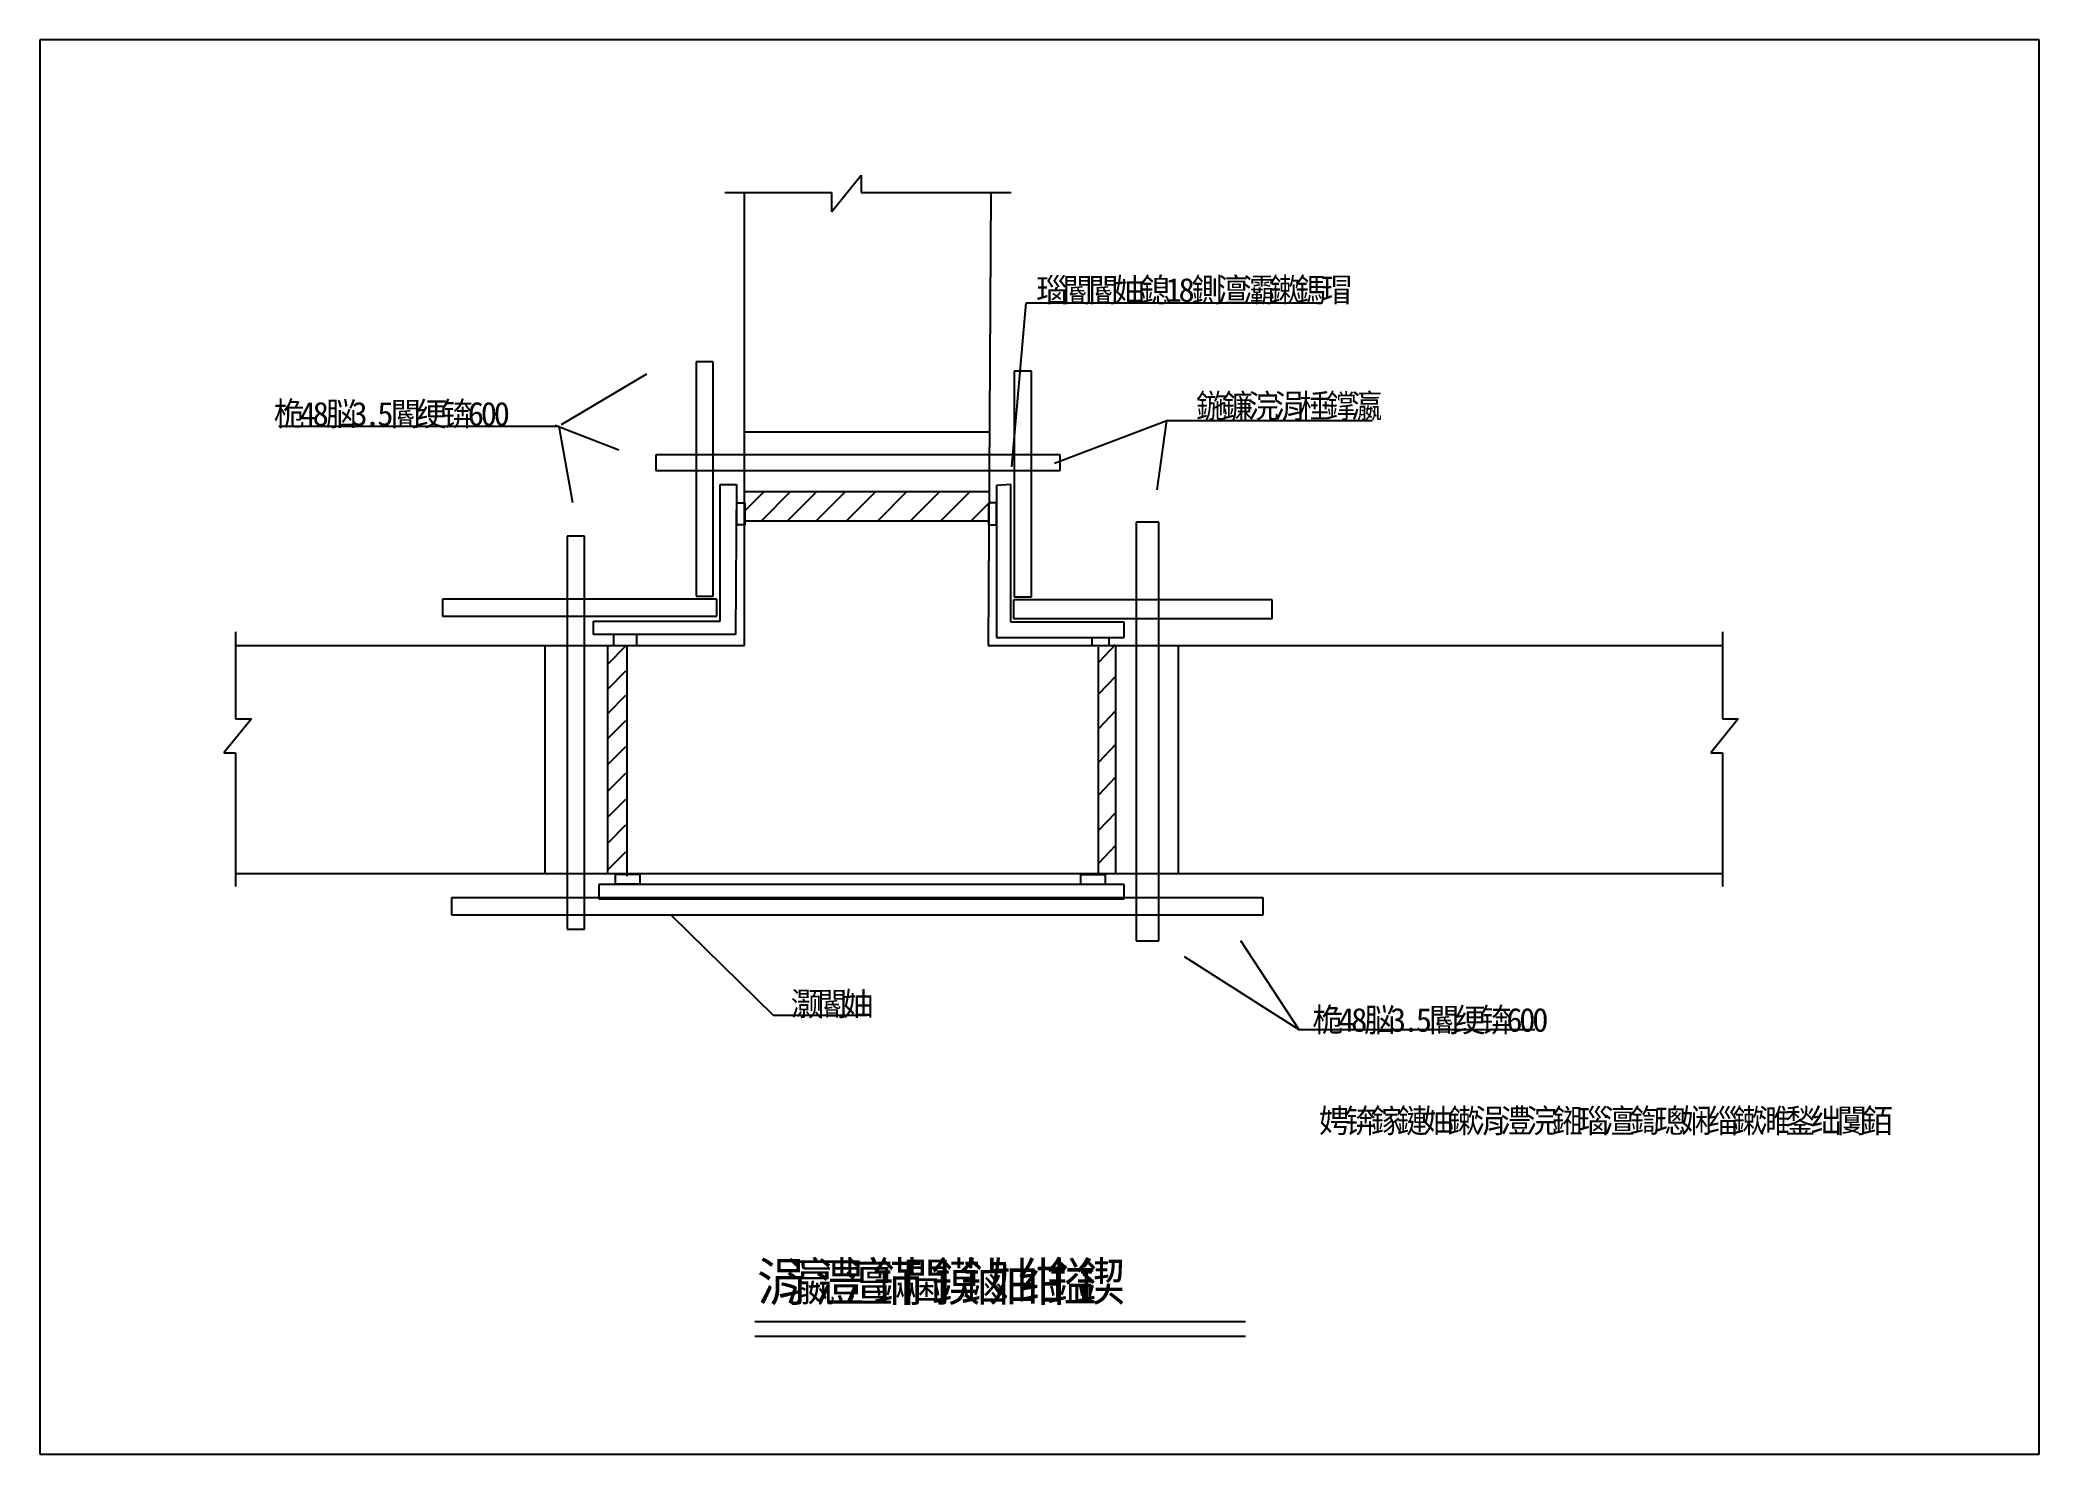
# Model space of a CAD drawing. Header units: metres. Extents: x 0 to 420, y 0 to 297.
import ezdxf

# ---------------------------------------------------------------- set-up
doc = ezdxf.new("R2010")
doc.units = ezdxf.units.M

msp = doc.modelspace()

# ---------------------------------------------------------------- linework, layer by layer
for p, q in [((420, 297), (0, 297)), ((0, 297), (0, 0)), ((420, 0), (420, 297)), ((143.92, 264.99), (166.29, 264.99)), ((148.03, 169.84), (148.03, 264.99)), ((166.29, 260.91), (172.54, 268.6)), ((166.29, 264.99), (166.29, 260.91)), ((172.54, 268.6), (172.54, 264.99)), ((172.54, 264.99), (204.05, 264.99)), ((199.81, 264.99), (199.18, 169.84)), ((204.17, 207.38), (207.17, 241.81)), ((207.17, 241.81), (268.97, 241.81)), ((127.4, 226.82), (109.53, 216.16)), ((137.85, 229.37), (137.85, 180.16)), ((141.45, 229.37), (137.85, 229.37)), ((141.45, 180.16), (141.45, 229.37)), ((204.68, 227.45), (204.68, 180.03)), ((208.29, 227.45), (204.68, 227.45)), ((208.29, 180.03), (208.29, 227.45)), ((109.08, 215.81), (50.21, 215.81)), ((121.62, 210.82), (108.23, 216.02)), ((111.97, 199.77), (109.08, 215.81)), ((148.07, 214.71), (199.64, 214.71)), ((213.17, 208.09), (236.75, 217.07)), ((234.73, 202.51), (236.75, 217.07)), ((236.75, 217.07), (279.91, 217.07)), ((129.39, 209.86), (129.39, 206.56)), ((214.37, 209.86), (129.39, 209.86)), ((129.39, 206.56), (214.37, 206.56)), ((214.37, 206.56), (214.37, 209.86)), ((142.9, 174.91), (142.9, 203.61)), ((142.9, 203.61), (146.33, 203.61)), ((146.33, 203.61), (146.11, 172.12)), ((152.17, 202.14), (148.04, 198.01)), ((148.07, 202.19), (199.39, 202.19)), ((157.69, 202.14), (151.49, 195.94)), ((163.2, 202.14), (157, 195.94)), ((169.23, 202.14), (163.03, 195.94)), ((175.43, 201.97), (169.23, 195.77)), ((182.15, 202.14), (175.95, 195.94)), ((189.04, 202.14), (182.84, 195.94)), ((195.41, 202.14), (189.21, 195.94)), ((203.98, 203.61), (200.98, 203.4)), ((200.98, 203.4), (200.98, 171.48)), ((203.98, 174.69), (203.98, 203.61)), ((146.44, 195.13), (146.44, 199.79)), ((146.44, 199.79), (148.08, 199.79)), ((148.08, 199.79), (148.08, 195.13)), ((199.37, 199.73), (195.61, 195.97)), ((199.3, 199.79), (199.3, 195.13)), ((200.94, 199.79), (199.3, 199.79)), ((200.94, 195.13), (200.94, 199.79)), ((148.08, 195.13), (146.44, 195.13)), ((148.03, 195.97), (199.35, 195.97)), ((199.3, 195.13), (200.94, 195.13)), ((230.28, 195.75), (230.28, 107.82)), ((235.08, 195.75), (230.28, 195.75)), ((235.08, 107.82), (235.08, 195.75)), ((110.77, 192.75), (110.77, 110.22)), ((114.37, 192.75), (110.77, 192.75)), ((114.37, 110.22), (114.37, 192.75)), ((84.58, 179.57), (84.58, 175.97)), ((142.23, 179.57), (84.58, 179.57)), ((137.85, 180.16), (141.45, 180.16)), ((142.23, 175.97), (142.23, 179.57)), ((204.56, 179.42), (204.56, 175.52)), ((258.91, 179.42), (204.56, 179.42)), ((204.68, 180.03), (208.29, 180.03)), ((258.91, 175.52), (258.91, 179.42)), ((41.1, 172.66), (41.1, 154.42)), ((84.58, 175.97), (142.23, 175.97)), ((116.32, 172.12), (116.32, 174.91)), ((116.32, 174.91), (142.9, 174.91)), ((227.77, 174.69), (203.98, 174.69)), ((204.56, 175.52), (258.91, 175.52)), ((227.77, 171.48), (227.77, 174.69)), ((353.47, 172.66), (353.47, 154.42)), ((41.1, 169.84), (148.03, 169.84)), ((106.07, 169.88), (106.07, 121.84)), ((146.11, 172.12), (116.32, 172.12)), ((119.24, 169.88), (119.24, 121.84)), ((123.05, 169.68), (119.3, 165.93)), ((120.53, 172.13), (120.53, 169.81)), ((125.4, 172.13), (120.53, 172.13)), ((120.53, 169.81), (125.4, 169.81)), ((123.3, 169.88), (123.3, 121.4)), ((125.4, 169.81), (125.4, 172.13)), ((199.18, 169.84), (353.47, 169.84)), ((200.98, 171.48), (227.77, 171.48)), ((221.01, 171.45), (221.01, 169.81)), ((224.64, 171.45), (221.01, 171.45)), ((221.01, 169.81), (224.64, 169.81)), ((222.33, 169.46), (222.33, 121.78)), ((225.93, 169.97), (222.48, 166.35)), ((224.64, 169.81), (224.64, 171.45)), ((225.97, 169.88), (225.97, 121.84)), ((239.14, 169.88), (239.14, 121.84)), ((123.05, 164.4), (119.3, 160.65)), ((225.93, 163.26), (222.48, 159.64)), ((123.05, 159.29), (119.3, 155.55)), ((225.93, 156.02), (222.48, 152.39)), ((44.43, 154.42), (38.64, 147.24)), ((41.1, 154.42), (44.43, 154.42)), ((123.05, 154.02), (119.3, 150.27)), ((356.81, 154.42), (351.02, 147.24)), ((353.47, 154.42), (356.81, 154.42)), ((38.64, 147.24), (41.1, 147.24)), ((41.1, 147.24), (41.1, 119.18)), ((123.05, 148.57), (119.3, 144.82)), ((225.93, 148.95), (222.48, 145.33)), ((351.02, 147.24), (353.47, 147.24)), ((353.47, 147.24), (353.47, 119.18)), ((123.05, 142.95), (119.3, 139.21)), ((225.93, 142.06), (222.48, 138.44)), ((123.05, 137.5), (119.3, 133.76)), ((225.93, 134.63), (222.48, 131.01)), ((123.05, 132.06), (119.3, 128.31)), ((123.05, 126.44), (119.3, 122.7)), ((225.93, 127.75), (222.48, 124.13)), ((353.47, 121.84), (41.1, 121.84)), ((117.44, 119.63), (117.44, 116.63)), ((227.77, 119.63), (117.44, 119.63)), ((120.86, 121.75), (120.86, 119.78)), ((123.35, 121.75), (120.86, 121.75)), ((120.86, 119.78), (126.11, 119.78)), ((126.11, 121.75), (123.35, 121.75)), ((126.11, 119.78), (126.11, 121.75)), ((218.62, 121.65), (218.62, 119.68)), ((223.88, 121.65), (218.62, 121.65)), ((218.62, 119.68), (223.88, 119.68)), ((223.88, 119.68), (223.88, 121.65)), ((227.77, 116.63), (227.77, 119.63)), ((86.45, 116.82), (86.45, 113.22)), ((257, 116.82), (86.45, 116.82)), ((117.44, 116.63), (227.77, 116.63)), ((257, 113.22), (257, 116.82)), ((86.45, 113.22), (257, 113.22)), ((110.77, 110.22), (114.37, 110.22)), ((132.65, 113.09), (154.04, 92.2)), ((230.28, 107.82), (235.08, 107.82)), ((252.2, 107.87), (264.52, 89.16)), ((240.37, 104.49), (264.52, 89.16)), ((154.04, 92.2), (173.71, 92.2)), ((264.52, 89.16), (314.07, 89.16)), ((150.22, 27.83), (253.25, 27.83)), ((150.22, 24.78), (253.3, 24.78)), ((0, 0), (420, 0))]:
    msp.add_line(p, q)

# ---------------------------------------------------------------- texts
for s, height, p in [('瑙', 5, (209.33, 242.01)), ('閽', 5, (214.77, 242.01)), ('閽', 5, (220.2, 242.01)), ('妯', 5, (225.64, 242.01)), ('鎴', 5, (231.07, 242.01)), ('1', 5, (236.51, 242.01)), ('8', 5, (239.22, 242.01)), ('鍘', 5, (241.94, 242.01)), ('澶', 5, (247.38, 242.01)), ('灞', 5, (252.81, 242.01)), ('鏉', 5, (258.24, 242.01)), ('鎷', 5, (263.68, 242.01)), ('瑁', 5, (269.11, 242.01)), ('鍦', 5, (242.91, 217.63)), ('鐮', 5, (248.35, 217.63)), ('浣', 5, (253.78, 217.63)), ('涓', 5, (259.22, 217.63)), ('棰', 5, (264.65, 217.63)), ('鐣', 5, (270.09, 217.63)), ('瀛', 5, (275.52, 217.63)), ('桅', 5, (49.13, 215.99)), ('4', 5, (54.57, 215.99)), ('8', 5, (57.29, 215.99)), ('脳', 5, (60, 215.99)), ('3', 5, (65.44, 215.99)), ('5', 5, (70.87, 215.99)), ('閽', 5, (73.59, 215.99)), ('绠', 5, (79.02, 215.99)), ('锛', 5, (84.46, 215.99)), ('6', 5, (89.89, 215.99)), ('0', 5, (92.61, 215.99)), ('0', 5, (95.33, 215.99)), ('.', 5, (68.16, 215.99)), ('灏', 5, (157.78, 92.05)), ('閽', 5, (163.22, 92.05)), ('妯', 5, (168.65, 92.05)), ('桅', 5, (267.33, 88.69)), ('4', 5, (272.76, 88.69)), ('8', 5, (275.48, 88.69)), ('脳', 5, (278.2, 88.69)), ('3', 5, (283.63, 88.69)), ('5', 5, (289.07, 88.69)), ('閽', 5, (291.79, 88.69)), ('绠', 5, (297.22, 88.69)), ('锛', 5, (302.66, 88.69)), ('6', 5, (308.09, 88.69)), ('0', 5, (310.81, 88.69)), ('0', 5, (313.53, 88.69)), ('.', 5, (286.35, 88.69)), ('娉', 5, (268.73, 67.5)), ('锛', 5, (274.17, 67.5)), ('鎵', 5, (279.6, 67.5)), ('鏈', 5, (285.04, 67.5)), ('妯', 5, (290.47, 67.5)), ('鏉', 5, (295.91, 67.5)), ('涓', 5, (301.34, 67.5)), ('澧', 5, (306.78, 67.5)), ('浣', 5, (312.21, 67.5)), ('鎺', 5, (317.65, 67.5)), ('瑙', 5, (323.08, 67.5)), ('澶', 5, (328.52, 67.5)), ('鍧', 5, (333.95, 67.5)), ('璁', 5, (339.38, 67.5)), ('娴', 5, (344.82, 67.5)), ('缁', 5, (350.25, 67.5)), ('鏉', 5, (355.69, 67.5)), ('濉', 5, (361.12, 67.5)), ('鍫', 5, (366.56, 67.5)), ('绌', 5, (371.99, 67.5)), ('闅', 5, (377.43, 67.5)), ('銆', 5, (382.86, 67.5)), ('涓', 8, (150.63, 32.19)), ('瀛', 8, (156.72, 32.19)), ('澧', 8, (162.81, 32.19)), ('澶', 8, (168.89, 32.19)), ('鏋', 8, (174.98, 32.19)), ('閫', 8, (181.07, 32.19)), ('鏌', 8, (187.15, 32.19)), ('鏀', 8, (193.24, 32.19)), ('妯', 8, (199.33, 32.19)), ('绀', 8, (205.42, 32.19)), ('鎰', 8, (211.5, 32.19)), ('鍥', 8, (217.59, 32.19))]:
    msp.add_text(s, height=height).set_placement(p)

doc.saveas('drawing.dxf')
